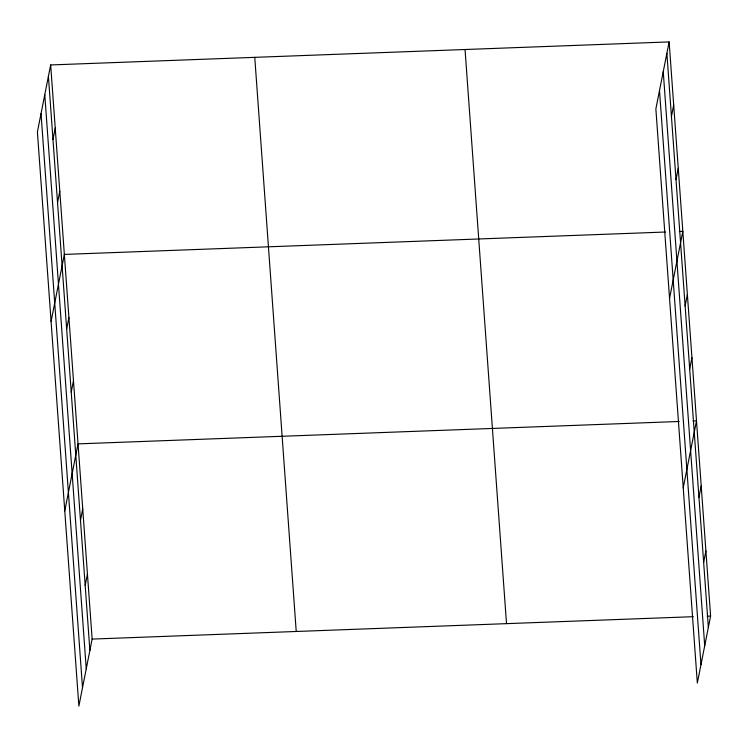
<?xml version="1.0" encoding="UTF-8"?>
<svg xmlns="http://www.w3.org/2000/svg" width="748" height="748" viewBox="0 0 748 748"><rect width="100%" height="100%" fill="white"/><g stroke="black" fill="none" stroke-linecap="round" stroke-linejoin="round"><path stroke-width="1.12" d="M50.668 64.945L37.4 131.957L78.867 706.093L92.135 639.082L50.668 64.945L669.133 41.907L710.6 616.043L697.332 683.055L655.865 108.918L669.133 41.907M52.977 139.493L55.23 128.095M57.531 202.652L59.793 191.254M51.079 321.416L64.356 254.414L665.524 232.02M66.656 328.961L68.91 317.563M71.219 392.111L73.472 380.723M64.767 510.884L78.035 443.873L679.203 421.489M80.475 520.337L82.738 508.939M85.178 585.404L87.432 574.015M671.442 116.454L673.696 105.066M676.005 179.614L678.258 168.216M669.554 298.387L682.821 231.375L679.362 231.506M685.121 305.923L687.375 294.534M689.684 369.082L691.937 357.684M683.233 487.846L696.5 420.844L693.041 420.965M698.941 497.308L701.203 485.91M703.644 562.374L705.897 550.977M92.135 639.082L693.303 616.689M707.14 616.174L710.6 616.043M666.879 53.304L708.347 627.441M663.242 71.658L704.71 645.795M659.502 90.564L700.97 664.701M465.041 49.508L506.508 623.645M254.759 57.344L296.227 631.48M48.414 76.333L89.882 650.48M44.777 94.687L86.244 668.824M41.037 113.603L82.504 687.739"/></g></svg>
